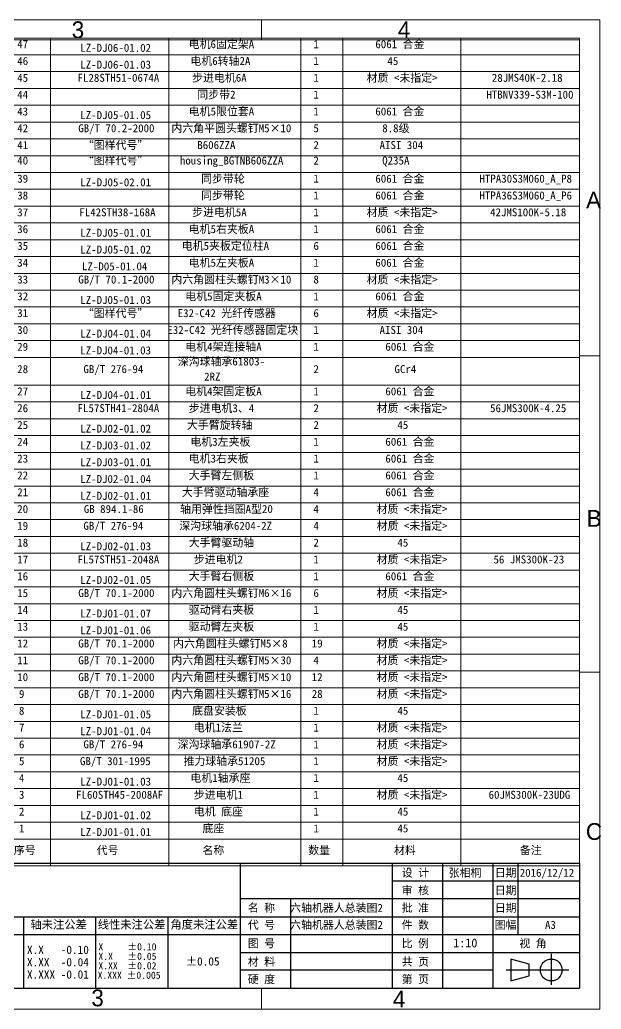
# Model space of a CAD drawing. Header units: millimetres. Extents: x 13 to 7248, y -1201 to 1478.
# Drawn here: x 1225 to 2090, y 7 to 1478 of the extents above; entities that cross this region are included whole.
import ezdxf

# ---------------------------------------------------------------- set-up
doc = ezdxf.new("R2010")
doc.units = ezdxf.units.MM
doc.header["$LTSCALE"] = 5
doc.linetypes.add('SLD-实线', pattern=[0])
doc.layers.get('0').update_dxf_attribs({"lineweight": 30})
doc.layers.add('图框', color=7, linetype='SLD-实线')
doc.layers.add('文字层', color=7, linetype='SLD-实线')
doc.layers.add('粗实线', color=7, linetype='SLD-实线', lineweight=15)
doc.styles.add('SLDTEXTSTYLE0', font='')
doc.styles.add('SLDTEXTSTYLE1', font='', dxfattribs={"bigfont": 'bigfont'})
doc.styles.add('SLDTEXTSTYLE2', font='')
doc.styles.get("Standard").update_dxf_attribs({"font": ''})
doc.styles.get('SLDTEXTSTYLE0').set_extended_font_data('汉仪长仿宋体')
doc.styles.get('SLDTEXTSTYLE1').set_extended_font_data('宋体')
doc.styles.get('SLDTEXTSTYLE2').set_extended_font_data('宋体')
doc.styles.get('Standard').set_extended_font_data('SimSun')

# ---------------------------------------------------------------- blocks, each defined once
blk = doc.blocks.new('SW_NOTE_0')
at = {"color": 0, "linetype": 'Continuous', "lineweight": 0, "char_height": 10.583, "attachment_point": 2}
for s, insert in [('X     ±0.10', (35.9, 12.3)), ('X.X   ±0.05', (35.9, -1.8)), (' X.XXX ±0.005', (34.8, -30)), ('X.XX  ±0.02', (35.9, -15.9))]:
    blk.add_mtext(s, dxfattribs=dict(at, insert=insert))
blk = doc.blocks.new('SW_NOTE_1')
at = {"color": 0, "linetype": 'Continuous', "lineweight": 0, "char_height": 12.312, "attachment_point": 2, "style": 'SLDTEXTSTYLE2'}
for s, insert in [('X.X   -0.10', (38.1, 14.3)), ('X.XX  -0.04', (38.1, -4.1)), ('X.XXX -0.01', (38.1, -22.5))]:
    blk.add_mtext(s, dxfattribs=dict(at, insert=insert))
blk = doc.blocks.new('SW_TABLEANNOTATION_1')
at = {"color": 0, "linetype": 'SLD-实线', "lineweight": 0}
for p, q in [((0, 0), (0, -1231.3)), ((876, 0), (0, 0)), ((89, 0), (89, -1191.3)), ((265.1, 0), (265.1, -1191.3)), ((461.1, 0), (461.1, -1191.3)), ((524, 0), (524, -1191.3)), ((699.6, 0), (699.6, -1191.3)), ((876, -1231.3), (876, 0)), ((0, -25), (876, -25)), ((0, -50), (876, -50)), ((0, -75), (876, -75)), ((0, -100), (876, -100)), ((0, -125), (876, -125)), ((0, -150), (876, -150)), ((0, -175), (876, -175)), ((0, -200), (876, -200)), ((0, -225), (876, -225)), ((0, -250), (876, -250)), ((0, -275), (876, -275)), ((0, -300), (876, -300)), ((0, -325), (876, -325)), ((0, -350), (876, -350)), ((0, -375), (876, -375)), ((0, -400), (876, -400)), ((0, -425), (876, -425)), ((0, -450), (876, -450)), ((0, -475), (876, -475)), ((0, -516.3), (876, -516.3)), ((0, -541.3), (876, -541.3)), ((0, -566.3), (876, -566.3)), ((0, -591.3), (876, -591.3)), ((0, -616.3), (876, -616.3)), ((0, -641.3), (876, -641.3)), ((0, -666.3), (876, -666.3)), ((0, -691.3), (876, -691.3)), ((0, -716.3), (876, -716.3)), ((0, -741.3), (876, -741.3)), ((0, -766.3), (876, -766.3)), ((0, -791.3), (876, -791.3)), ((0, -816.3), (876, -816.3)), ((0, -841.3), (876, -841.3)), ((0, -866.3), (876, -866.3)), ((0, -891.3), (876, -891.3)), ((0, -916.3), (876, -916.3)), ((0, -941.3), (876, -941.3)), ((0, -966.3), (876, -966.3)), ((0, -991.3), (876, -991.3)), ((0, -1016.3), (876, -1016.3)), ((0, -1041.3), (876, -1041.3)), ((0, -1066.3), (876, -1066.3)), ((0, -1091.3), (876, -1091.3)), ((0, -1116.3), (876, -1116.3)), ((0, -1141.3), (876, -1141.3)), ((0, -1166.3), (876, -1166.3)), ((0, -1191.3), (876, -1191.3)), ((89, -1191.3), (89, -1231.3)), ((265.1, -1191.3), (265.1, -1231.3)), ((461.1, -1191.3), (461.1, -1231.3)), ((524, -1191.3), (524, -1231.3)), ((699.6, -1191.3), (699.6, -1231.3)), ((0, -1231.3), (876, -1231.3))]:
    blk.add_line(p, q, dxfattribs=at)
at = {"color": 0, "linetype": 'SLD-实线', "lineweight": 0, "attachment_point": 1, "style": 'SLDTEXTSTYLE2'}
for s, insert, char_height in [('47', (39.4, -3.2), 11.91), ('LZ-DJ06-01.02', (133.2, -8.6), 11.906), ('电机6固定架A', (294.5, -3.2), 11.91), ('1', (480.1, -3.2), 11.9), ('6061 合金', (572.2, -3.2), 11.91), ('46', (39.4, -28.2), 11.91), ('电机6转轴2A', (297, -28.2), 11.91), ('1', (480.1, -28.2), 11.9), ('45', (590.1, -28.2), 11.91), ('LZ-DJ06-01.03', (133.2, -33.6), 11.906), ('45', (39.4, -53.2), 11.91), ('FL28STH51-0674A', (129.2, -53.2), 11.906), ('步进电机6A', (299.6, -53.2), 11.91), ('1', (480.1, -53.2), 11.9), ('材质 <未指定>', (559.3, -53.2), 11.91), ('28JMS40K-2.18 ', (745.5, -53.2), 11.906), ('44', (39.4, -78.2), 11.91), ('同步带2', (307.3, -78.2), 11.91), ('1', (480.1, -78.2), 11.9), ('HTBNV339-S3M-100', (737.4, -78.2), 11.906), ('电机5限位套A', (294.5, -103.2), 11.91), ('6061 合金', (572.2, -103.2), 11.91), ('43', (39.4, -103.2), 11.91), ('LZ-DJ05-01.05', (133.2, -108.6), 11.906), ('1', (480.1, -103.2), 11.9), ('42', (39.4, -128.2), 11.91), ('GB/T 70.2-2000', (130.2, -128.2), 11.906), ('内六角平圆头螺钉M5×10', (268.7, -128.2), 11.906), ('5', (480.1, -128.2), 11.9), ('8.8级', (582.5, -128.2), 11.91), ('41', (39.4, -153.2), 11.91), ('“图样代号”', (137, -153.2), 11.91), ('B606ZZA', (307.3, -153.2), 11.91), ('2', (480.1, -153.2), 11.9), ('AISI 304', (578.5, -153.2), 11.91), ('40', (39.4, -176.2), 11.91), ('“图样代号”', (137, -176.2), 11.91), ('housing_BGTNB606ZZA', (281.4, -176.2), 11.906), ('2', (480.1, -176.2), 11.9), ('Q235A', (582.4, -176.2), 11.91), ('39', (39.4, -203.2), 11.91), ('同步带轮', (313, -203.2), 11.91), ('1', (480.1, -203.2), 11.9), ('6061 合金', (572.2, -203.2), 11.91), ('HTPA30S3M060_A_P8', (727.1, -203.2), 11.906), ('LZ-DJ05-02.01', (133.2, -208.6), 11.906), ('38', (39.4, -228.2), 11.91), ('同步带轮', (313, -228.2), 11.91), ('1', (480.1, -228.2), 11.9), ('6061 合金', (572.2, -228.2), 11.91), ('HTPA36S3M060_A_P6', (727.1, -228.2), 11.906), ('37', (39.4, -253.2), 11.91), ('FL42STH38-168A', (131.8, -253.2), 11.906), ('步进电机5A', (299.6, -253.2), 11.91), ('1', (480.1, -253.2), 11.9), ('材质 <未指定>', (559.3, -253.2), 11.91), ('42JMS100K-5.18 ', (742.9, -253.2), 11.906), ('36', (39.4, -278.2), 11.91), ('电机5右夹板A', (294.5, -278.2), 11.91), ('1', (480.1, -278.2), 11.9), ('6061 合金', (572.2, -278.2), 11.91), ('LZ-DJ05-01.01', (133.2, -283.6), 11.906), ('35', (39.4, -303.2), 11.91), ('LZ-DJ05-01.02', (133.2, -308.6), 11.906), ('电机5夹板定位柱A', (284.2, -303.2), 11.91), ('6', (480.1, -303.2), 11.9), ('6061 合金', (572.2, -303.2), 11.91), ('34', (39.4, -328.2), 11.91), ('LZ-D05-01.04', (135.8, -333.6), 11.906), ('电机5左夹板A', (294.5, -328.2), 11.91), ('1', (480.1, -328.2), 11.9), ('6061 合金', (572.2, -328.2), 11.91), ('GB/T 70.1-2000', (130.2, -353.2), 11.906), ('内六角圆柱头螺钉M3×10', (268.7, -353.2), 11.906), ('材质 <未指定>', (559.3, -353.2), 11.91), ('33', (39.4, -353.2), 11.91), ('8', (480.1, -353.2), 11.9), ('32', (39.4, -378.2), 11.91), ('电机5固定夹板A', (289.4, -378.2), 11.91), ('1', (480.1, -378.2), 11.9), ('6061 合金', (572.2, -378.2), 11.91), ('LZ-DJ05-01.03', (133.2, -383.6), 11.906), ('31', (39.4, -403.2), 11.91), ('“图样代号”', (137, -403.2), 11.91), ('E32-C42 光纤传感器', (278.1, -403.2), 11.906), ('6', (480.1, -403.2), 11.9), ('材质 <未指定>', (559.3, -403.2), 11.91), ('E32-C42 光纤传感器固定块', (262.7, -428.2), 11.906), ('30', (39.4, -428.2), 11.91), ('LZ-DJ04-01.04', (133.2, -433.6), 11.906), ('1', (480.1, -428.2), 11.9), ('AISI 304', (578.5, -428.2), 11.91), ('29', (39.4, -453.2), 11.91), ('电机4架连接轴A', (289.4, -453.2), 11.91), ('1', (480.1, -453.2), 11.9), ('6061 合金', (587.1, -453.2), 11.91), ('LZ-DJ04-01.03', (133.2, -458.6), 11.906), ('GB/T 276-94', (137.9, -486.4), 11.906), ('   深沟球轴承61803-', (254, -475.1), 11.906), ('28', (39.4, -486.4), 11.91), ('2RZ', (317.5, -497.6), 11.91), ('2', (480.1, -486.4), 11.9), ('GCr4', (600.7, -486.4), 11.91), ('27', (39.4, -519.5), 11.91), ('LZ-DJ04-01.01', (133.2, -524.9), 11.906), ('电机4架固定板A', (289.4, -519.5), 11.91), ('1', (480.1, -519.5), 11.9), ('6061 合金', (587.1, -519.5), 11.91), ('FL57STH41-2804A', (129.2, -544.5), 11.906), ('步进电机3、4', (294.5, -544.5), 11.91), ('材质 <未指定>', (574.1, -544.5), 11.91), ('56JMS300K-4.25 ', (742.9, -544.5), 11.906), ('26', (39.4, -544.5), 11.91), ('2', (480.1, -544.5), 11.9), ('25', (39.4, -569.5), 11.91), ('大手臂旋转轴 ', (291.9, -569.5), 11.91), ('2', (480.1, -569.5), 11.9), ('45', (605, -569.5), 11.91), ('LZ-DJ02-01.02', (133.2, -574.9), 11.906), ('24', (39.4, -594.5), 11.91), ('LZ-DJ03-01.02', (133.2, -599.9), 11.906), ('电机3左夹板', (297, -594.5), 11.91), ('1', (480.1, -594.5), 11.9), ('6061 合金', (587.1, -594.5), 11.91), ('电机3右夹板 ', (294.5, -619.5), 11.91), ('6061 合金', (587.1, -619.5), 11.91), ('23', (39.4, -619.5), 11.91), ('LZ-DJ03-01.01', (133.2, -624.9), 11.906), ('1', (480.1, -619.5), 11.9), ('22', (39.4, -644.5), 11.91), ('大手臂左侧板', (294.5, -644.5), 11.91), ('1', (480.1, -644.5), 11.9), ('6061 合金', (587.1, -644.5), 11.91), ('LZ-DJ02-01.04', (133.2, -649.9), 11.906), ('21', (39.4, -669.5), 11.91), ('LZ-DJ02-01.01', (133.2, -674.9), 11.906), ('大手臂驱动轴承座', (284.3, -669.5), 11.91), ('4', (480.1, -669.5), 11.9), ('6061 合金', (587.1, -669.5), 11.91), ('20', (39.4, -694.5), 11.91), ('GB 894.1-86', (138.5, -694.5), 11.906), ('轴用弹性挡圈A型20', (281.7, -694.5), 11.91), ('4', (480.1, -694.5), 11.9), ('材质 <未指定>', (574.1, -694.5), 11.91), ('19', (39.4, -719.5), 11.91), ('GB/T 276-94', (137.9, -719.5), 11.906), ('深沟球轴承6204-2Z', (280.6, -719.5), 11.906), ('4', (480.1, -719.5), 11.9), ('材质 <未指定>', (574.1, -719.5), 11.91), ('18', (39.4, -744.5), 11.91), ('LZ-DJ02-01.03', (133.2, -749.9), 11.906), ('大手臂驱动轴', (294.5, -744.5), 11.91), ('2', (480.1, -744.5), 11.9), ('45', (605, -744.5), 11.91), ('17', (39.4, -769.5), 11.91), ('FL57STH51-2048A', (129.2, -769.5), 11.906), ('步进电机2', (302.1, -769.5), 11.91), ('1', (480.1, -769.5), 11.9), ('材质 <未指定>', (574.1, -769.5), 11.91), ('56 JMS300K-23', (748, -769.5), 11.906), ('大手臂右侧板', (294.5, -794.5), 11.91), ('6061 合金', (587.1, -794.5), 11.91), ('16', (39.4, -794.5), 11.91), ('LZ-DJ02-01.05', (133.2, -799.9), 11.906), ('1', (480.1, -794.5), 11.9), ('15', (39.4, -819.5), 11.91), ('GB/T 70.1-2000', (130.2, -819.5), 11.906), ('内六角圆柱头螺钉M6×16', (268.7, -819.5), 11.906), ('6', (480.1, -819.5), 11.9), ('材质 <未指定>', (574.1, -819.5), 11.91), ('14', (39.4, -844.5), 11.91), ('LZ-DJ01-01.07', (133.2, -849.9), 11.906), ('驱动臂右夹板', (294.5, -844.5), 11.91), ('1', (480.1, -844.5), 11.9), ('45', (605, -844.5), 11.91), ('驱动臂左夹板', (294.5, -869.5), 11.91), ('13', (39.4, -869.5), 11.91), ('LZ-DJ01-01.06', (133.2, -874.9), 11.906), ('1', (480.1, -869.5), 11.9), ('45', (605, -869.5), 11.91), ('12', (39.4, -894.5), 11.91), ('GB/T 70.1-2000', (130.2, -894.5), 11.906), ('内六角圆柱头螺钉M5×8', (271.3, -894.5), 11.906), ('19', (477.6, -894.5), 11.91), ('材质 <未指定>', (574.1, -894.5), 11.91), ('11', (39.4, -919.5), 11.91), ('GB/T 70.1-2000', (130.2, -919.5), 11.906), ('内六角圆柱头螺钉M5×30', (268.7, -919.5), 11.906), ('4', (480.1, -919.5), 11.9), ('材质 <未指定>', (574.1, -919.5), 11.91), ('10', (39.4, -944.5), 11.91), ('GB/T 70.1-2000', (130.2, -944.5), 11.906), ('内六角圆柱头螺钉M5×10', (268.7, -944.5), 11.906), ('12', (477.5, -944.5), 11.91), ('材质 <未指定>', (574.1, -944.5), 11.91), ('9', (42, -969.5), 11.9), ('GB/T 70.1-2000', (130.2, -969.5), 11.906), ('内六角圆柱头螺钉M5×16', (268.7, -969.5), 11.906), ('28', (477.6, -969.5), 11.91), ('材质 <未指定>', (574.1, -969.5), 11.91), ('8', (42, -994.5), 11.9), ('LZ-DJ01-01.05', (133.2, -999.9), 11.906), ('底盘安装板', (299.6, -994.5), 11.91), ('1', (480.1, -994.5), 11.9), ('45', (605, -994.5), 11.91), ('7', (42, -1019.5), 11.9), ('LZ-DJ01-01.04', (133.2, -1024.9), 11.906), ('电机1法兰', (302.1, -1019.5), 11.91), ('1', (480.1, -1019.5), 11.9), ('材质 <未指定>', (574.1, -1019.5), 11.91), ('6', (42, -1044.5), 11.9), ('GB/T 276-94', (137.9, -1044.5), 11.906), ('深沟球轴承61907-2Z', (278.1, -1044.5), 11.906), ('材质 <未指定>', (574.1, -1044.5), 11.91), ('1', (480.1, -1044.5), 11.9), ('5', (42, -1069.5), 11.9), ('GB/T 301-1995', (132.7, -1069.5), 11.906), ('推力球轴承51205', (286.8, -1069.5), 11.91), ('1', (480.1, -1069.5), 11.9), ('材质 <未指定>', (574.1, -1069.5), 11.91), ('4', (42, -1094.5), 11.9), ('LZ-DJ01-01.03', (133.2, -1099.9), 11.906), ('电机1轴承座', (297, -1094.5), 11.91), ('1', (480.1, -1094.5), 11.9), ('45', (605, -1094.5), 11.91), ('步进电机1', (302.1, -1119.5), 11.91), ('材质 <未指定>', (574.1, -1119.5), 11.91), ('3', (42, -1119.5), 11.9), ('FL60STH45-2008AF', (126.9, -1119.5), 11.906), ('1', (480.1, -1119.5), 11.9), ('60JMS300K-23UDG ', (740.7, -1119.5), 11.906), ('2', (42, -1144.5), 11.9), ('电机 底座', (302.2, -1144.5), 11.91), ('1', (480.1, -1144.5), 11.9), ('45', (605, -1144.5), 11.91), ('LZ-DJ01-01.02', (133.2, -1149.9), 11.906), ('1', (42, -1169.5), 11.9), ('LZ-DJ01-01.01', (133.2, -1174.9), 11.906), ('底座', (315, -1169.5), 11.91), ('1', (480.1, -1169.5), 11.9), ('45', (605, -1169.5), 11.91), ('序号', (34.3, -1202), 11.91), ('代号', (157.5, -1202), 11.91), ('名称', (315, -1202), 11.91), ('数量', (472.4, -1202), 11.91), ('材料', (599.9, -1202), 11.91), ('备注', (787.1, -1202), 11.91)]:
    blk.add_mtext(s, dxfattribs=dict(at, insert=insert, char_height=char_height))

msp = doc.modelspace()

# ---------------------------------------------------------------- linework, layer by layer
at = {"layer": '图框', "color": 7, "linetype": 'SLD-实线', "lineweight": 0}
for p, q in [((12.5033, 1478.247), (2087.5033, 1478.247)), ((2087.5033, 1478.247), (2087.5033, 6.747)), ((12.5033, 6.747), (2087.5033, 6.747))]:
    msp.add_line(p, q, dxfattribs=at)
at = {"layer": '文字层'}
for p, q in [((1122.5033, 223.747), (2057.5033, 223.747)), ((1552.5033, 223.747), (1552.5033, 38.247)), ((1778.5033, 223.747), (1778.5033, 38.247)), ((1853.5033, 223.747), (1853.5033, 38.247)), ((1928.5033, 223.747), (1928.5033, 38.247)), ((1965.627, 223.747), (1965.627, 117.747)), ((2057.5033, 223.747), (2057.5033, 38.247)), ((2057.5033, 197.247), (1778.5033, 197.247)), ((2057.5033, 170.747), (1552.5033, 170.747)), ((1627.5033, 170.747), (1627.5033, 38.247)), ((1122.5033, 144.247), (2057.5033, 144.247)), ((1230.0033, 144.247), (1230.0033, 38.247)), ((1337.5033, 144.247), (1337.5033, 38.247)), ((1445.0033, 144.247), (1445.0033, 38.247)), ((1122.5033, 117.747), (2057.5033, 117.747)), ((1552.5033, 91.247), (2057.5033, 91.247)), ((2015.4378, 88.862), (2015.4378, 65.0986)), ((1955.1667, 81.3486), (1955.1667, 48.8486)), ((1982.7622, 73.7961), (1955.1667, 81.3486)), ((1982.7622, 56.401), (1982.7622, 73.7961)), ((1928.5033, 64.747), (1552.5033, 64.747)), ((1948.1952, 65.0986), (1989.4432, 65.0986)), ((1989.4432, 65.0986), (2041.4323, 65.0986)), ((2015.4378, 65.0986), (2015.4378, 42.9984)), ((1955.1667, 48.8486), (1982.7622, 56.401)), ((74.0033, 38.247), (2057.5033, 38.247)), ((1122.5033, 38.247), (2057.5033, 38.247))]:
    msp.add_line(p, q, dxfattribs=at)
msp.add_circle((2015.4378, 65.0986), 16.25, dxfattribs=at)
at = {"layer": '粗实线'}
for p, q in [((1584.5033, 1448.247), (1584.5033, 1478.247)), ((74.0033, 1448.247), (2057.5033, 1448.247)), ((2057.5033, 1448.247), (2057.5033, 38.247)), ((2057.5033, 978.247), (2087.5033, 978.247)), ((2057.5033, 508.247), (2087.5033, 508.247)), ((1584.5033, 38.247), (1584.5033, 6.747))]:
    msp.add_line(p, q, dxfattribs=at)

# ---------------------------------------------------------------- block references
at = {"layer": '文字层'}
for name, p in [('SW_TABLEANNOTATION_1', (1181.5118, 1451.1201)), ('SW_NOTE_0', (1348.976, 92.5959)), ('SW_NOTE_1', (1243.3211, 87.0139))]:
    msp.add_blockref(name, p, dxfattribs=at)

# ---------------------------------------------------------------- texts
at = {"layer": '文字层', "attachment_point": 2}
for s, insert, char_height, style in [('设 计', (1813.2379, 215.6608), 11.90625, 'SLDTEXTSTYLE1'), ('张相桐', (1887.1765, 215.6608), 11.90625, 'SLDTEXTSTYLE1'), ('日期', (1947.638, 215.6608), 11.90625, 'SLDTEXTSTYLE1'), ('2016/12/12', (2008.9952, 215.6608), 11.90625, 'SLDTEXTSTYLE2'), ('审 核', (1813.2379, 189.426), 11.90625, 'SLDTEXTSTYLE1'), ('日期', (1947.638, 189.426), 11.90625, 'SLDTEXTSTYLE1'), ('名 称', (1584.27, 163.4846), 11.90625, 'SLDTEXTSTYLE1'), ('六轴机器人总装图2', (1695.9245, 163.4846), 11.90625, 'SLDTEXTSTYLE1'), ('批 准', (1813.2379, 163.4846), 11.90625, 'SLDTEXTSTYLE1'), ('日期', (1947.638, 163.4846), 11.90625, 'SLDTEXTSTYLE1'), ('轴未注公差', (1282.4945, 138.858), 12.3125, 'SLDTEXTSTYLE1'), ('线性未注公差', (1391.0272, 138.858), 12.3125, 'SLDTEXTSTYLE1'), ('角度未注公差', (1499.2022, 138.858), 12.3125, 'SLDTEXTSTYLE1'), ('代 号', (1584.27, 138.1762), 11.90625, 'SLDTEXTSTYLE1'), ('六轴机器人总装图2', (1695.9245, 138.1762), 11.90625, 'SLDTEXTSTYLE1'), ('件 数', (1813.2379, 138.1762), 11.90625, 'SLDTEXTSTYLE1'), ('图幅', (1947.638, 138.1762), 11.90625, 'SLDTEXTSTYLE1'), ('A3', (2014.2479, 138.1762), 11.90625, 'SLDTEXTSTYLE2'), ('图 号', (1584.27, 110.6129), 11.90625, 'SLDTEXTSTYLE1'), ('比 例', (1813.2379, 110.6129), 11.90625, 'SLDTEXTSTYLE1'), ('1:10', (1887.583, 111.9049), 13.22917, 'SLDTEXTSTYLE2'), ('视 角', (1988.3382, 110.6129), 11.90625, 'SLDTEXTSTYLE1'), ('±0.05', (1496.8791, 84.0187), 12.3125, 'SLDTEXTSTYLE2'), ('材 料', (1584.27, 83.337), 11.90625, 'SLDTEXTSTYLE1'), ('共 页', (1813.2379, 83.337), 11.90625, 'SLDTEXTSTYLE1'), ('硬 度', (1584.27, 57.2393), 11.90625, 'SLDTEXTSTYLE1'), ('第 页', (1813.2379, 57.2393), 11.90625, 'SLDTEXTSTYLE1')]:
    msp.add_mtext(s, dxfattribs=dict(at, insert=insert, char_height=char_height, style=style))
at = {"layer": '粗实线', "char_height": 25, "attachment_point": 1, "style": 'SLDTEXTSTYLE0'}
for s, insert in [('3', (1301.9607, 1475.9102)), ('4', (1787.1307, 1475.9102)), ('A', (2067.1967, 1222.5928)), ('B', (2068.0508, 749.2622)), ('C', (2066.9047, 283.5332)), ('3', (1331.1651, 36.0848)), ('4', (1779.7782, 34.3405))]:
    msp.add_mtext(s, dxfattribs=dict(at, insert=insert))

doc.saveas('drawing.dxf')
